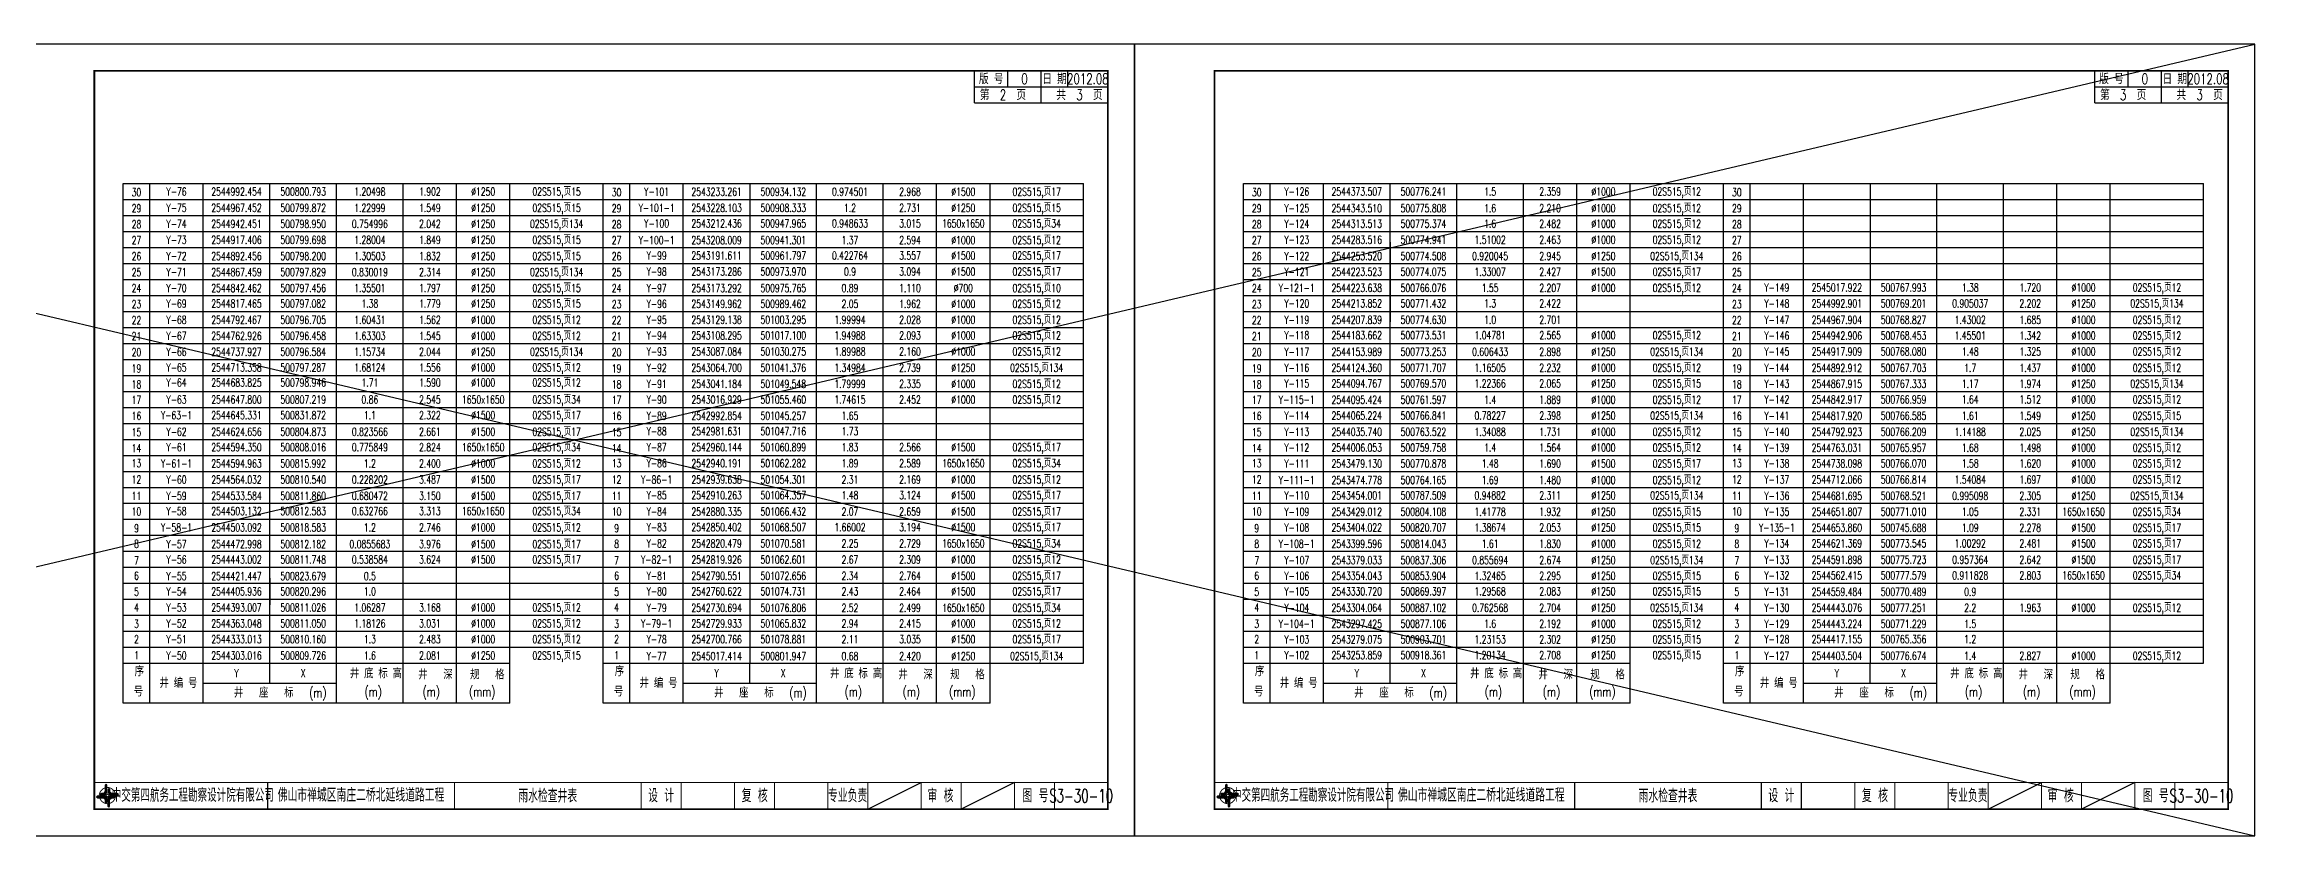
# Model space of a CAD drawing. Header units: inches. Extents: x 9567 to 10834, y -379 to 758.
# Drawn here: x 10005 to 10834, y -379 to -82 of the extents above; entities that cross this region are included whole.
import ezdxf
from ezdxf.enums import TextEntityAlignment as Align

# ---------------------------------------------------------------- set-up
doc = ezdxf.new("R2010")
doc.units = ezdxf.units.IN
doc.header["$LTSCALE"] = 10
doc.header["$MEASUREMENT"] = 0
for name, color, linetype in [('GPSCOMMON', 7, 'Continuous'), ('U-ANNO-TTLB', 7, 'Continuous'), ('图框', 7, 'Continuous'), ('文字表格', 7, 'Continuous'), ('结构', 2, 'Continuous')]:
    doc.layers.add(name, color=color, linetype=linetype)
doc.styles.add('gpshz', font='txt.shx', dxfattribs={"width": 0.7, "bigfont": 'hztxt.shx'})
doc.styles.add('HZ', font='romans.shx', dxfattribs={"width": 0.8, "bigfont": 'hztxt.shx'})
doc.styles.get("Standard").update_dxf_attribs({"font": 'simplex1.shx', "width": 0.7, "bigfont": 'hztxt.shx'})

# ---------------------------------------------------------------- blocks, each defined once
blk = doc.blocks.new('series')
at = {"width": 0.75}
for tag, height, p in [('页码', 4, (-35, -19)), ('图名', 5, (-220, -282)), ('图号', 5, (-20, -282))]:
    blk.add_attdef(tag, text='', height=height, dxfattribs=at).set_placement(p, align=Align.MIDDLE_CENTER)
blk = doc.blocks.new('tb')
at = {"lineweight": -3}
h = blk.add_hatch(color=256, dxfattribs=at)
h.paths.add_polyline_path([(-1.23, -0.13), (-3.78, -0.14), (-4.14, -0.41), (-1.4, -0.44), (-0.56, -1.24), (-0.54, -2.62), (-0.27, -2.2), (-0.26, -1.06)])
h.paths.add_polyline_path([(0.13, -1.08), (0.14, -3.86), (0.41, -4.26), (0.44, -1.24), (1.25, -0.43), (2.66, -0.43), (2.26, -0.16), (1.07, -0.15)])
h.paths.add_polyline_path([(1.08, 0.3), (3.62, 0.3), (4.02, 0.56), (1.25, 0.57), (0.43, 1.39), (0.43, 2.8), (0.16, 2.41), (0.15, 1.24)])
h.paths.add_polyline_path([(-0.28, 1.21), (-0.28, 3.99), (-0.56, 4.39), (-0.57, 1.41), (-1.38, 0.6), (-2.74, 0.56), (-2.33, 0.3), (-1.2, 0.29)])
for p, q in [((-1.38, 0.6), (-2.74, 0.56)), ((-0.57, 1.41), (-1.38, 0.6)), ((-0.56, 4.39), (-0.57, 1.41)), ((0.43, 2.8), (0.43, 1.39)), ((0.43, 1.39), (1.25, 0.57)), ((1.25, 0.57), (4.02, 0.56)), ((-4.14, -0.41), (-1.4, -0.44)), ((-1.4, -0.44), (-0.56, -1.24)), ((-0.56, -1.24), (-0.54, -2.62)), ((0.41, -4.26), (0.44, -1.24)), ((0.44, -1.24), (1.25, -0.43)), ((1.25, -0.43), (2.66, -0.43))]:
    blk.add_line(p, q, dxfattribs=at)
at = {"lineweight": -3, "const_width": 0.35, "flags": 128}
for points in [[(-0.9, 3.02, 0.324167), (-3.16, -0.14)], [(2.88, 0.92, 0.324403), (-0.24, 3.15)], [(0.75, -2.86, 0.325418), (3.02, 0.26)], [(-2.98, -0.76, 0.322976), (0.14, -2.98)]]:
    blk.add_lwpolyline(points, format="xyb", dxfattribs=at)
at = {"lineweight": -3, "flags": 128}
for points in [[(-0.9, 3.99), (-0.9, 1.58), (-1.53, 0.91), (-2.34, 0.91), (-2.74, 0.56), (-2.33, 0.3), (-1.2, 0.29), (-0.28, 1.21), (-0.28, 3.99), (-0.56, 4.39)], [(-0.04, 0.77), (0.68, 0.04), (-0.04, -0.69), (-0.77, 0.05)], [(3.62, 0.92), (1.43, 0.92), (0.77, 1.54), (0.77, 2.38), (0.43, 2.8), (0.16, 2.41), (0.15, 1.24), (1.08, 0.3), (3.62, 0.3), (4.02, 0.56)], [(-3.73, -0.76), (-1.54, -0.76), (-0.89, -1.39), (-0.89, -2.21), (-0.54, -2.62), (-0.27, -2.2), (-0.26, -1.06), (-1.23, -0.13), (-3.78, -0.14), (-4.14, -0.41)], [(0.75, -3.85), (0.75, -1.43), (1.4, -0.78), (2.26, -0.78), (2.66, -0.43), (2.26, -0.16), (1.07, -0.15), (0.13, -1.08), (0.14, -3.86), (0.41, -4.26)]]:
    blk.add_lwpolyline(points, close=True, dxfattribs=at)
blk = doc.blocks.new('hyjbbt')
at = {"color": 7, "linetype": 'Continuous'}
for p, q in [((0, 15), (145, 15)), ((10, 0), (10, 15)), ((30, 0), (30, 15)), ((55, 7.5), (55, 15)), ((80, 0), (80, 15)), ((105, 0), (105, 15)), ((125, 0), (125, 15)), ((30, 7.5), (80, 7.5))]:
    blk.add_line(p, q, dxfattribs=at)
at = {"color": 1, "linetype": 'Continuous'}
for p, q in [((0, 0), (0, 15)), ((145, 0), (145, 15)), ((145, 0), (0, 0))]:
    blk.add_line(p, q, dxfattribs=at)
at = {"style": 'HZ', "width": 0.75}
for s, p in [('序', (4.31, 10.17)), ('井 编 号', (13.62, 5.78)), ('井 底 标 高', (84.99, 9.38)), ('井   深', (110.61, 8.97)), ('规   格', (130.05, 8.97)), ('号', (3.97, 2.58)), ('井   座   标   (m)', (41.52, 2.18)), ('(m)', (90.49, 2.58)), ('(m)', (112.26, 2.58)), ('(mm)', (129.67, 2.58))]:
    blk.add_text(s, height=3.5, dxfattribs=at).set_placement(p)
at = {"layer": 'GPSCOMMON', "style": 'gpshz', "width": 0.7}
for s, p in [('Y', (42.5, 11.25)), ('X', (67.5, 11.25))]:
    blk.add_text(s, height=3, dxfattribs=at).set_placement(p, align=Align.MIDDLE)

msp = doc.modelspace()

# ---------------------------------------------------------------- linework, layer by layer
for p, q in [((9573.97, -81.9), (10833.97, -378.9)), ((9573.97, -378.9), (10833.97, -81.9)), ((10089.78, -314.16), (10089.78, -134.16)), ((10214.78, -140.16), (10394.78, -140.16)), ((10509.78, -314.16), (10509.78, -134.16)), ((10634.78, -140.16), (10814.78, -140.16)), ((10214.78, -146.16), (10394.78, -146.16)), ((10634.78, -146.16), (10814.78, -146.16)), ((10214.78, -152.16), (10394.78, -152.16)), ((10634.78, -152.16), (10814.78, -152.16)), ((10214.78, -158.16), (10394.78, -158.16)), ((10214.78, -164.16), (10394.78, -164.16)), ((10634.78, -158.16), (10814.78, -158.16)), ((10634.78, -164.16), (10814.78, -164.16)), ((10214.78, -170.16), (10394.78, -170.16)), ((10634.78, -170.16), (10814.78, -170.16)), ((10214.78, -176.16), (10394.78, -176.16)), ((10214.78, -182.16), (10394.78, -182.16)), ((10634.78, -176.16), (10814.78, -176.16)), ((10634.78, -182.16), (10814.78, -182.16)), ((10214.78, -188.16), (10394.78, -188.16)), ((10634.78, -188.16), (10814.78, -188.16)), ((10214.78, -194.16), (10394.78, -194.16)), ((10634.78, -194.16), (10814.78, -194.16)), ((10214.78, -200.16), (10394.78, -200.16)), ((10214.78, -206.16), (10394.78, -206.16)), ((10634.78, -200.16), (10814.78, -200.16)), ((10634.78, -206.16), (10814.78, -206.16)), ((10214.78, -212.16), (10394.78, -212.16)), ((10634.78, -212.16), (10814.78, -212.16)), ((10214.78, -218.16), (10394.78, -218.16)), ((10634.78, -218.16), (10814.78, -218.16)), ((10214.78, -224.16), (10394.78, -224.16)), ((10214.78, -230.16), (10394.78, -230.16)), ((10634.78, -224.16), (10814.78, -224.16)), ((10634.78, -230.16), (10814.78, -230.16)), ((10214.78, -236.16), (10394.78, -236.16)), ((10634.78, -236.16), (10814.78, -236.16)), ((10214.78, -242.16), (10394.78, -242.16)), ((10214.78, -248.16), (10394.78, -248.16)), ((10634.78, -242.16), (10814.78, -242.16)), ((10634.78, -248.16), (10814.78, -248.16)), ((10214.78, -254.16), (10394.78, -254.16)), ((10634.78, -254.16), (10814.78, -254.16)), ((10214.78, -260.16), (10394.78, -260.16)), ((10634.78, -260.16), (10814.78, -260.16)), ((10214.78, -266.16), (10394.78, -266.16)), ((10214.78, -272.16), (10394.78, -272.16)), ((10634.78, -266.16), (10814.78, -266.16)), ((10634.78, -272.16), (10814.78, -272.16)), ((10214.78, -278.16), (10394.78, -278.16)), ((10634.78, -278.16), (10814.78, -278.16)), ((10214.78, -284.16), (10394.78, -284.16)), ((10634.78, -284.16), (10814.78, -284.16)), ((10214.78, -290.16), (10394.78, -290.16)), ((10214.78, -296.16), (10394.78, -296.16)), ((10634.78, -290.16), (10814.78, -290.16)), ((10634.78, -296.16), (10814.78, -296.16)), ((10214.78, -302.16), (10394.78, -302.16)), ((10634.78, -302.16), (10814.78, -302.16)), ((10214.78, -308.16), (10394.78, -308.16)), ((10634.78, -308.16), (10814.78, -308.16))]:
    msp.add_line(p, q)
at = {"color": 0}
for p, q in [((10413.97, -81.9), (9993.97, -81.9)), ((10413.97, -81.9), (9993.97, -81.9)), ((10833.97, -81.9), (10413.97, -81.9)), ((10833.97, -81.9), (10413.97, -81.9))]:
    msp.add_line(p, q, dxfattribs=at)
for points in [[(10413.97, -378.9), (10413.97, -81.9), (9993.97, -81.9), (9993.97, -378.9)], [(10833.97, -378.9), (10833.97, -81.9), (10413.97, -81.9), (10413.97, -378.9)]]:
    msp.add_lwpolyline(points, close=True)
at = {"layer": 'GPSCOMMON'}
for p, q in [((10034.78, -140.16), (10214.78, -140.16)), ((10454.78, -140.16), (10634.78, -140.16)), ((10034.78, -146.16), (10214.78, -146.16)), ((10454.78, -146.16), (10634.78, -146.16)), ((10034.78, -152.16), (10214.78, -152.16)), ((10454.78, -152.16), (10634.78, -152.16)), ((10034.78, -158.16), (10214.78, -158.16)), ((10034.78, -164.16), (10214.78, -164.16)), ((10454.78, -158.16), (10634.78, -158.16)), ((10454.78, -164.16), (10634.78, -164.16)), ((10034.78, -170.16), (10214.78, -170.16)), ((10454.78, -170.16), (10634.78, -170.16)), ((10034.78, -176.16), (10214.78, -176.16)), ((10034.78, -182.16), (10214.78, -182.16)), ((10454.78, -176.16), (10634.78, -176.16)), ((10454.78, -182.16), (10634.78, -182.16)), ((10034.78, -188.16), (10214.78, -188.16)), ((10454.78, -188.16), (10634.78, -188.16)), ((10034.78, -194.16), (10214.78, -194.16)), ((10454.78, -194.16), (10634.78, -194.16)), ((10034.78, -200.16), (10214.78, -200.16)), ((10034.78, -206.16), (10214.78, -206.16)), ((10454.78, -200.16), (10634.78, -200.16)), ((10454.78, -206.16), (10634.78, -206.16)), ((10034.78, -212.16), (10214.78, -212.16)), ((10454.78, -212.16), (10634.78, -212.16)), ((10034.78, -218.16), (10214.78, -218.16)), ((10454.78, -218.16), (10634.78, -218.16)), ((10034.78, -224.16), (10214.78, -224.16)), ((10034.78, -230.16), (10214.78, -230.16)), ((10454.78, -224.16), (10634.78, -224.16)), ((10454.78, -230.16), (10634.78, -230.16)), ((10034.78, -236.16), (10214.78, -236.16)), ((10454.78, -236.16), (10634.78, -236.16)), ((10034.78, -242.16), (10214.78, -242.16)), ((10034.78, -248.16), (10214.78, -248.16)), ((10454.78, -242.16), (10634.78, -242.16)), ((10454.78, -248.16), (10634.78, -248.16)), ((10034.78, -254.16), (10214.78, -254.16)), ((10454.78, -254.16), (10634.78, -254.16)), ((10034.78, -260.16), (10214.78, -260.16)), ((10454.78, -260.16), (10634.78, -260.16)), ((10034.78, -266.16), (10214.78, -266.16)), ((10034.78, -272.16), (10214.78, -272.16)), ((10454.78, -266.16), (10634.78, -266.16)), ((10454.78, -272.16), (10634.78, -272.16)), ((10034.78, -278.16), (10214.78, -278.16)), ((10454.78, -278.16), (10634.78, -278.16)), ((10034.78, -284.16), (10214.78, -284.16)), ((10454.78, -284.16), (10634.78, -284.16)), ((10034.78, -290.16), (10214.78, -290.16)), ((10034.78, -296.16), (10214.78, -296.16)), ((10454.78, -290.16), (10634.78, -290.16)), ((10454.78, -296.16), (10634.78, -296.16)), ((10034.78, -302.16), (10214.78, -302.16)), ((10454.78, -302.16), (10634.78, -302.16)), ((10034.78, -308.16), (10214.78, -308.16)), ((10454.78, -308.16), (10634.78, -308.16))]:
    msp.add_line(p, q, dxfattribs=at)
at = {"layer": 'U-ANNO-TTLB'}
for p, q in [((10269.78, -156.17), (10269.78, -166.17)), ((10509.78, -156.12), (10509.78, -166.12)), ((10269.78, -166.17), (10269.78, -176.17)), ((10509.78, -166.12), (10509.78, -176.12)), ((10269.78, -176.17), (10269.78, -186.17)), ((10509.78, -176.12), (10509.78, -186.12)), ((10269.78, -190.26), (10269.78, -200.26)), ((10269.78, -200.26), (10269.78, -210.26)), ((10269.78, -210.26), (10269.78, -220.26)), ((10089.78, -282.22), (10089.78, -292.22))]:
    msp.add_line(p, q, dxfattribs=at)
at = {"layer": '图框'}
for p, q in [((10353.97, -103.9), (10353.97, -91.9)), ((10353.97, -97.9), (10403.97, -97.9)), ((10366.47, -97.9), (10366.47, -91.9)), ((10378.97, -97.9), (10378.97, -91.9)), ((10378.97, -103.9), (10378.97, -97.9)), ((10388.97, -97.9), (10388.97, -91.9)), ((10773.97, -103.9), (10773.97, -91.9)), ((10773.97, -97.9), (10823.97, -97.9)), ((10786.47, -97.9), (10786.47, -91.9)), ((10798.97, -97.9), (10798.97, -91.9)), ((10798.97, -103.9), (10798.97, -97.9)), ((10808.97, -97.9), (10808.97, -91.9)), ((10353.97, -103.9), (10403.97, -103.9)), ((10773.97, -103.9), (10823.97, -103.9)), ((10313.97, -368.9), (10333.97, -358.9)), ((10368.97, -358.9), (10348.97, -368.9)), ((10733.97, -368.9), (10753.97, -358.9)), ((10788.97, -358.9), (10768.97, -368.9))]:
    msp.add_line(p, q, dxfattribs=at)
for points, const_width in [([(10403.97, -91.9), (10023.97, -91.9), (10023.97, -368.9), (10403.97, -368.9), (10403.97, -91.9)], 0.7), ([(10823.97, -91.9), (10443.97, -91.9), (10443.97, -368.9), (10823.97, -368.9), (10823.97, -91.9)], 0.7), ([(10023.97, -358.9), (10403.97, -358.9)], 0.4), ([(10088.97, -358.9), (10088.97, -368.9)], 0.4), ([(10158.97, -368.9), (10158.97, -358.9)], 0.4), ([(10228.97, -368.9), (10228.97, -358.9)], 0.4), ([(10243.97, -368.9), (10243.97, -358.9)], 0.4), ([(10263.97, -368.9), (10263.97, -358.9)], 0.4), ([(10278.97, -368.9), (10278.97, -358.9)], 0.4), ([(10298.97, -368.9), (10298.97, -358.9)], 0.4), ([(10298.97, -368.9), (10298.97, -358.9)], 0.4), ([(10313.97, -368.9), (10313.97, -358.9)], 0.4), ([(10333.97, -368.9), (10333.97, -358.9)], 0.4), ([(10348.97, -368.9), (10348.97, -358.9)], 0.4), ([(10368.97, -368.9), (10368.97, -358.9)], 0.4), ([(10383.97, -368.9), (10383.97, -358.9)], 0.4), ([(10443.97, -358.9), (10823.97, -358.9)], 0.4), ([(10508.97, -358.9), (10508.97, -368.9)], 0.4), ([(10578.97, -368.9), (10578.97, -358.9)], 0.4), ([(10648.97, -368.9), (10648.97, -358.9)], 0.4), ([(10663.97, -368.9), (10663.97, -358.9)], 0.4), ([(10683.97, -368.9), (10683.97, -358.9)], 0.4), ([(10698.97, -368.9), (10698.97, -358.9)], 0.4), ([(10718.97, -368.9), (10718.97, -358.9)], 0.4), ([(10718.97, -368.9), (10718.97, -358.9)], 0.4), ([(10733.97, -368.9), (10733.97, -358.9)], 0.4), ([(10753.97, -368.9), (10753.97, -358.9)], 0.4), ([(10768.97, -368.9), (10768.97, -358.9)], 0.4), ([(10788.97, -368.9), (10788.97, -358.9)], 0.4), ([(10803.97, -368.9), (10803.97, -358.9)], 0.4)]:
    msp.add_lwpolyline(points, dxfattribs=dict(at, const_width=const_width))
at = {"layer": '文字表格', "linetype": 'Continuous'}
for p, q in [((10044.78, -314.16), (10044.78, -134.16)), ((10064.78, -314.16), (10064.78, -134.16)), ((10114.78, -314.16), (10114.78, -134.16)), ((10139.78, -314.16), (10139.78, -134.16)), ((10159.78, -314.16), (10159.78, -134.16)), ((10179.78, -314.16), (10179.78, -134.16)), ((10214.78, -314.16), (10214.78, -134.16)), ((10224.78, -314.16), (10224.78, -134.16)), ((10244.78, -314.16), (10244.78, -134.16)), ((10269.78, -134.16), (10269.78, -314.16)), ((10294.78, -314.16), (10294.78, -134.16)), ((10319.78, -314.16), (10319.78, -134.16)), ((10339.78, -314.16), (10339.78, -134.16)), ((10359.78, -314.16), (10359.78, -134.16)), ((10464.78, -314.16), (10464.78, -134.16)), ((10484.78, -314.16), (10484.78, -134.16)), ((10534.78, -314.16), (10534.78, -134.16)), ((10559.78, -314.16), (10559.78, -134.16)), ((10579.78, -314.16), (10579.78, -134.16)), ((10599.78, -314.16), (10599.78, -134.16)), ((10634.78, -314.16), (10634.78, -134.16)), ((10644.78, -314.16), (10644.78, -134.16)), ((10664.78, -314.16), (10664.78, -134.16)), ((10689.78, -134.16), (10689.78, -314.16)), ((10714.78, -314.16), (10714.78, -134.16)), ((10739.78, -314.16), (10739.78, -134.16)), ((10759.78, -314.16), (10759.78, -134.16)), ((10779.78, -314.16), (10779.78, -134.16)), ((10214.78, -314.16), (10394.78, -314.16)), ((10634.78, -314.16), (10814.78, -314.16))]:
    msp.add_line(p, q, dxfattribs=at)
at = {"layer": '结构', "color": 1}
for p, q in [((10034.78, -314.16), (10034.78, -134.16)), ((10034.78, -134.16), (10214.78, -134.16)), ((10214.78, -314.16), (10214.78, -134.16)), ((10214.78, -134.16), (10394.78, -134.16)), ((10394.78, -314.16), (10394.78, -134.16)), ((10454.78, -314.16), (10454.78, -134.16)), ((10454.78, -134.16), (10634.78, -134.16)), ((10634.78, -314.16), (10634.78, -134.16)), ((10634.78, -134.16), (10814.78, -134.16)), ((10814.78, -314.16), (10814.78, -134.16))]:
    msp.add_line(p, q, dxfattribs=at)

# ---------------------------------------------------------------- block references
at = {"layer": '图框'}
ref = msp.add_blockref('series', (10413.97, -81.9), dxfattribs=at)
ref.add_attrib('页码', '第  2  页     共  3  页', dxfattribs={"layer": '0', "height": 4, "width": 0.7}).set_placement((10378.97, -100.9), align=Align.MIDDLE_CENTER)
ref.add_attrib('图名', '雨水检查井表', dxfattribs={"layer": '0', "height": 5, "width": 0.7}).set_placement((10193.97, -363.9), align=Align.MIDDLE_CENTER)
ref.add_attrib('图号', 'S3-30-10', dxfattribs={"layer": '0', "height": 5, "width": 0.65}).set_placement((10393.97, -363.9), align=Align.MIDDLE_CENTER)
ref = msp.add_blockref('series', (10833.97, -81.9), dxfattribs=at)
ref.add_attrib('页码', '第  3  页     共  3  页', dxfattribs={"layer": '0', "height": 4, "width": 0.7}).set_placement((10798.97, -100.9), align=Align.MIDDLE_CENTER)
ref.add_attrib('图名', '雨水检查井表', dxfattribs={"layer": '0', "height": 5, "width": 0.7}).set_placement((10613.97, -363.9), align=Align.MIDDLE_CENTER)
ref.add_attrib('图号', 'S3-30-10', dxfattribs={"layer": '0', "height": 5, "width": 0.65}).set_placement((10813.97, -363.9), align=Align.MIDDLE_CENTER)
at = {"layer": '图框', "lineweight": -3}
for p in [(10028.96, -363.89), (10448.96, -363.89)]:
    msp.add_blockref('tb', p, dxfattribs=at)
at = {"layer": '文字表格', "linetype": 'Continuous'}
for p in [(10034.78, -329.16), (10214.78, -329.16), (10454.78, -329.16), (10634.78, -329.16)]:
    msp.add_blockref('hyjbbt', p, dxfattribs=at)

# ---------------------------------------------------------------- texts
at = {"layer": 'U-ANNO-TTLB', "width": 0.7}
for s, p in [('Y-76', (10054.78, -137.22)), ('2544992.454', (10077.28, -137.22)), ('500800.793', (10102.28, -137.22)), ('1.20498', (10127.28, -137.22)), ('1.902', (10149.78, -137.22)), ('%%c1250', (10169.78, -137.22)), ('02S515,页15', (10197.28, -137.22)), ('Y-101', (10234.78, -137.26)), ('2543233.261', (10257.28, -137.26)), ('500934.132', (10282.28, -137.26)), ('0.974501', (10307.28, -137.26)), ('2.968', (10329.78, -137.26)), ('%%c1500', (10349.78, -137.26)), ('02S515,页17', (10377.28, -137.26)), ('Y-126', (10474.78, -137.21)), ('2544373.507', (10497.28, -137.21)), ('500776.241', (10522.28, -137.21)), ('1.5', (10547.28, -137.21)), ('2.359', (10569.78, -137.21)), ('%%c1000', (10589.78, -137.21)), ('02S515,页12', (10617.28, -137.21)), ('Y-75', (10054.78, -143.32)), ('Y-74', (10054.78, -149.31)), ('2544967.452', (10077.28, -143.32)), ('2544942.451', (10077.28, -149.31)), ('500799.872', (10102.28, -143.32)), ('500798.950', (10102.28, -149.31)), ('0.754996', (10127.28, -149.31)), ('1.22999', (10127.28, -143.32)), ('2.042', (10149.78, -149.31)), ('1.549', (10149.78, -143.32)), ('%%c1250', (10169.78, -143.32)), ('%%c1250', (10169.78, -149.31)), ('02S515,页134', (10197.28, -149.31)), ('02S515,页15', (10197.28, -143.32)), ('Y-101-1', (10234.78, -143.33)), ('Y-100', (10234.78, -149.15)), ('2543228.103', (10257.28, -143.33)), ('2543212.436', (10257.28, -149.15)), ('500908.333', (10282.28, -143.33)), ('500947.965', (10282.28, -149.15)), ('0.948633', (10307.28, -149.15)), ('1.2', (10307.28, -143.33)), ('2.731', (10329.78, -143.33)), ('3.015', (10329.78, -149.15)), ('1650x1650', (10349.78, -149.15)), ('%%c1250', (10349.78, -143.33)), ('02S515,页15', (10377.28, -143.33)), ('02S515,页34', (10377.28, -149.15)), ('Y-125', (10474.78, -143.45)), ('Y-124', (10474.78, -149.24)), ('2544343.510', (10497.28, -143.45)), ('2544313.513', (10497.28, -149.24)), ('500775.808', (10522.28, -143.45)), ('500775.374', (10522.28, -149.24)), ('1.6', (10547.28, -143.45)), ('1.6', (10547.28, -149.24)), ('2.210', (10569.78, -143.45)), ('2.482', (10569.78, -149.24)), ('%%c1000', (10589.78, -143.45)), ('%%c1000', (10589.78, -149.24)), ('02S515,页12', (10617.28, -143.45)), ('02S515,页12', (10617.28, -149.24)), ('Y-73', (10054.78, -155.32)), ('2544917.406', (10077.28, -155.32)), ('500799.698', (10102.28, -155.32)), ('1.28004', (10127.28, -155.32)), ('1.849', (10149.78, -155.32)), ('%%c1250', (10169.78, -155.32)), ('02S515,页15', (10197.28, -155.32)), ('Y-100-1', (10234.78, -155.42)), ('2543208.009', (10257.28, -155.42)), ('500941.301', (10282.28, -155.42)), ('1.37', (10307.28, -155.42)), ('2.594', (10329.78, -155.42)), ('%%c1000', (10349.78, -155.42)), ('02S515,页12', (10377.28, -155.42)), ('Y-123', (10474.78, -155.26)), ('2544283.516', (10497.28, -155.26)), ('500774.941', (10522.28, -155.26)), ('1.51002', (10547.28, -155.26)), ('2.463', (10569.78, -155.26)), ('%%c1000', (10589.78, -155.26)), ('02S515,页12', (10617.28, -155.26)), ('Y-72', (10054.78, -161.37)), ('2544892.456', (10077.28, -161.37)), ('500798.200', (10102.28, -161.37)), ('1.30503', (10127.28, -161.37)), ('1.832', (10149.78, -161.37)), ('%%c1250', (10169.78, -161.37)), ('02S515,页15', (10197.28, -161.37)), ('Y-99', (10234.78, -161.22)), ('Y-98', (10234.78, -167.24)), ('2543191.611', (10257.28, -161.22)), ('2543173.286', (10257.28, -167.24)), ('500961.797', (10282.28, -161.22)), ('500973.970', (10282.28, -167.24)), ('0.422764', (10307.28, -161.22)), ('0.9', (10307.28, -167.24)), ('3.557', (10329.78, -161.22)), ('3.094', (10329.78, -167.24)), ('%%c1500', (10349.78, -161.22)), ('%%c1500', (10349.78, -167.24)), ('02S515,页17', (10377.28, -161.22)), ('02S515,页17', (10377.28, -167.24)), ('Y-122', (10474.78, -161.38)), ('2544253.520', (10497.28, -161.38)), ('500774.508', (10522.28, -161.38)), ('0.920045', (10547.28, -161.38)), ('2.945', (10569.78, -161.38)), ('%%c1250', (10589.78, -161.38)), ('02S515,页134', (10617.28, -161.38)), ('02S515,页17', (10617.28, -167.3)), ('Y-71', (10054.78, -167.39)), ('Y-70', (10054.78, -173.38)), ('2544867.459', (10077.28, -167.39)), ('2544842.462', (10077.28, -173.38)), ('500797.829', (10102.28, -167.39)), ('500797.456', (10102.28, -173.38)), ('0.830019', (10127.28, -167.39)), ('1.35501', (10127.28, -173.38)), ('2.314', (10149.78, -167.39)), ('1.797', (10149.78, -173.38)), ('%%c1250', (10169.78, -167.39)), ('%%c1250', (10169.78, -173.38)), ('02S515,页134', (10197.28, -167.39)), ('02S515,页15', (10197.28, -173.38)), ('Y-97', (10234.78, -173.4)), ('2543173.292', (10257.28, -173.4)), ('500975.765', (10282.28, -173.4)), ('0.89', (10307.28, -173.4)), ('1.110', (10329.78, -173.4)), ('%%c700', (10349.78, -173.4)), ('02S515,页10', (10377.28, -173.4)), ('Y-121-1', (10474.78, -173.37)), ('Y-121', (10474.78, -167.3)), ('2544223.523', (10497.28, -167.3)), ('2544223.638', (10497.28, -173.37)), ('500774.075', (10522.28, -167.3)), ('500766.076', (10522.28, -173.37)), ('1.33007', (10547.28, -167.3)), ('1.55', (10547.28, -173.37)), ('2.427', (10569.78, -167.3)), ('2.207', (10569.78, -173.37)), ('%%c1500', (10589.78, -167.3)), ('%%c1000', (10589.78, -173.37)), ('02S515,页12', (10617.28, -173.37)), ('Y-149', (10654.78, -173.22)), ('2545017.922', (10677.28, -173.22)), ('500767.993', (10702.28, -173.22)), ('1.38', (10727.28, -173.22)), ('1.720', (10749.78, -173.22)), ('%%c1000', (10769.78, -173.22)), ('02S515,页12', (10797.28, -173.22)), ('Y-69', (10054.78, -179.22)), ('2544817.465', (10077.28, -179.22)), ('500797.082', (10102.28, -179.22)), ('1.38', (10127.28, -179.22)), ('1.779', (10149.78, -179.22)), ('%%c1250', (10169.78, -179.22)), ('02S515,页15', (10197.28, -179.22)), ('Y-96', (10234.78, -179.33)), ('2543149.962', (10257.28, -179.33)), ('500989.462', (10282.28, -179.33)), ('2.05', (10307.28, -179.33)), ('1.962', (10329.78, -179.33)), ('%%c1000', (10349.78, -179.33)), ('02S515,页12', (10377.28, -179.33)), ('Y-120', (10474.78, -179.14)), ('2544213.852', (10497.28, -179.14)), ('500771.432', (10522.28, -179.14)), ('1.3', (10547.28, -179.14)), ('2.422', (10569.78, -179.14)), ('Y-148', (10654.78, -179.17)), ('2544992.901', (10677.28, -179.17)), ('500769.201', (10702.28, -179.17)), ('0.905037', (10727.28, -179.17)), ('2.202', (10749.78, -179.17)), ('%%c1250', (10769.78, -179.17)), ('02S515,页134', (10797.28, -179.17)), ('Y-68', (10054.78, -185.33)), ('Y-67', (10054.78, -191.36)), ('2544792.467', (10077.28, -185.33)), ('2544762.926', (10077.28, -191.36)), ('500796.705', (10102.28, -185.33)), ('500796.458', (10102.28, -191.36)), ('1.60431', (10127.28, -185.33)), ('1.63303', (10127.28, -191.36)), ('1.562', (10149.78, -185.33)), ('1.545', (10149.78, -191.36)), ('%%c1000', (10169.78, -185.33)), ('%%c1000', (10169.78, -191.36)), ('02S515,页12', (10197.28, -185.33)), ('02S515,页12', (10197.28, -191.36)), ('Y-95', (10234.78, -185.29)), ('Y-94', (10234.78, -191.17)), ('2543129.138', (10257.28, -185.29)), ('2543108.295', (10257.28, -191.17)), ('501003.295', (10282.28, -185.29)), ('501017.100', (10282.28, -191.17)), ('1.99994', (10307.28, -185.29)), ('1.94988', (10307.28, -191.17)), ('2.028', (10329.78, -185.29)), ('2.093', (10329.78, -191.17)), ('%%c1000', (10349.78, -185.29)), ('%%c1000', (10349.78, -191.17)), ('02S515,页12', (10377.28, -185.29)), ('02S515,页12', (10377.28, -191.17)), ('Y-119', (10474.78, -185.3)), ('Y-118', (10474.78, -191.12)), ('2544207.839', (10497.28, -185.3)), ('2544183.662', (10497.28, -191.12)), ('500774.630', (10522.28, -185.3)), ('500773.531', (10522.28, -191.12)), ('1.04781', (10547.28, -191.12)), ('1.0', (10547.28, -185.3)), ('2.701', (10569.78, -185.3)), ('2.565', (10569.78, -191.12)), ('%%c1000', (10589.78, -191.12)), ('02S515,页12', (10617.28, -191.12)), ('Y-147', (10654.78, -185.35)), ('Y-146', (10654.78, -191.24)), ('2544967.904', (10677.28, -185.35)), ('2544942.906', (10677.28, -191.24)), ('500768.827', (10702.28, -185.35)), ('500768.453', (10702.28, -191.24)), ('1.43002', (10727.28, -185.35)), ('1.45501', (10727.28, -191.24)), ('1.685', (10749.78, -185.35)), ('1.342', (10749.78, -191.24)), ('%%c1000', (10769.78, -185.35)), ('%%c1000', (10769.78, -191.24)), ('02S515,页12', (10797.28, -185.35)), ('02S515,页12', (10797.28, -191.24)), ('Y-66', (10054.78, -197.32)), ('2544737.927', (10077.28, -197.32)), ('500796.584', (10102.28, -197.32)), ('1.15734', (10127.28, -197.32)), ('2.044', (10149.78, -197.32)), ('%%c1250', (10169.78, -197.32)), ('02S515,页134', (10197.28, -197.32)), ('Y-93', (10234.78, -197.21)), ('2543087.084', (10257.28, -197.21)), ('501030.275', (10282.28, -197.21)), ('1.89988', (10307.28, -197.21)), ('2.160', (10329.78, -197.21)), ('%%c1000', (10349.78, -197.21)), ('02S515,页12', (10377.28, -197.21)), ('Y-117', (10474.78, -197.31)), ('2544153.989', (10497.28, -197.31)), ('500773.253', (10522.28, -197.31)), ('0.606433', (10547.28, -197.31)), ('2.898', (10569.78, -197.31)), ('%%c1250', (10589.78, -197.31)), ('02S515,页134', (10617.28, -197.31)), ('Y-145', (10654.78, -197.23)), ('2544917.909', (10677.28, -197.23)), ('500768.080', (10702.28, -197.23)), ('1.48', (10727.28, -197.23)), ('1.325', (10749.78, -197.23)), ('%%c1000', (10769.78, -197.23)), ('02S515,页12', (10797.28, -197.23)), ('Y-65', (10054.78, -203.21)), ('2544713.358', (10077.28, -203.21)), ('500797.287', (10102.28, -203.21)), ('1.68124', (10127.28, -203.21)), ('1.556', (10149.78, -203.21)), ('%%c1000', (10169.78, -203.21)), ('02S515,页12', (10197.28, -203.21)), ('Y-92', (10234.78, -203.31)), ('2543064.700', (10257.28, -203.31)), ('501041.376', (10282.28, -203.31)), ('1.34984', (10307.28, -203.31)), ('2.739', (10329.78, -203.31)), ('%%c1250', (10349.78, -203.31)), ('02S515,页134', (10377.28, -203.31)), ('Y-116', (10474.78, -203.3)), ('2544124.360', (10497.28, -203.3)), ('500771.707', (10522.28, -203.3)), ('1.16505', (10547.28, -203.3)), ('2.232', (10569.78, -203.3)), ('%%c1000', (10589.78, -203.3)), ('02S515,页12', (10617.28, -203.3)), ('Y-144', (10654.78, -203.38)), ('2544892.912', (10677.28, -203.38)), ('500767.703', (10702.28, -203.38)), ('1.7', (10727.28, -203.38)), ('1.437', (10749.78, -203.38)), ('%%c1000', (10769.78, -203.38)), ('02S515,页12', (10797.28, -203.38)), ('Y-64', (10054.78, -208.86)), ('Y-63', (10054.78, -215.24)), ('2544683.825', (10077.28, -208.86)), ('2544647.800', (10077.28, -215.24)), ('500798.946', (10102.28, -208.86)), ('500807.219', (10102.28, -215.24)), ('0.86', (10127.28, -215.24)), ('1.71', (10127.28, -208.86)), ('2.545', (10149.78, -215.24)), ('1.590', (10149.78, -208.86)), ('1650x1650', (10169.78, -215.24)), ('%%c1000', (10169.78, -208.86)), ('02S515,页12', (10197.28, -208.86)), ('02S515,页34', (10197.28, -215.24)), ('Y-91', (10234.78, -209.37)), ('Y-90', (10234.78, -215.26)), ('2543041.184', (10257.28, -209.37)), ('2543016.929', (10257.28, -215.26)), ('501049.548', (10282.28, -209.37)), ('501055.460', (10282.28, -215.26)), ('1.79999', (10307.28, -209.37)), ('1.74615', (10307.28, -215.26)), ('2.335', (10329.78, -209.37)), ('2.452', (10329.78, -215.26)), ('%%c1000', (10349.78, -209.37)), ('%%c1000', (10349.78, -215.26)), ('02S515,页12', (10377.28, -209.37)), ('02S515,页12', (10377.28, -215.26)), ('Y-115-1', (10474.78, -215.27)), ('Y-115', (10474.78, -209.19)), ('2544094.767', (10497.28, -209.19)), ('2544095.424', (10497.28, -215.27)), ('500769.570', (10522.28, -209.19)), ('500761.597', (10522.28, -215.27)), ('1.22366', (10547.28, -209.19)), ('1.4', (10547.28, -215.27)), ('2.065', (10569.78, -209.19)), ('1.889', (10569.78, -215.27)), ('%%c1250', (10589.78, -209.19)), ('%%c1000', (10589.78, -215.27)), ('02S515,页15', (10617.28, -209.19)), ('02S515,页12', (10617.28, -215.27)), ('Y-143', (10654.78, -209.31)), ('Y-142', (10654.78, -215.19)), ('2544867.915', (10677.28, -209.31)), ('2544842.917', (10677.28, -215.19)), ('500767.333', (10702.28, -209.31)), ('500766.959', (10702.28, -215.19)), ('1.17', (10727.28, -209.31)), ('1.64', (10727.28, -215.19)), ('1.974', (10749.78, -209.31)), ('1.512', (10749.78, -215.19)), ('%%c1250', (10769.78, -209.31)), ('%%c1000', (10769.78, -215.19)), ('02S515,页134', (10797.28, -209.31)), ('02S515,页12', (10797.28, -215.19)), ('Y-63-1', (10054.78, -221.12)), ('2544645.331', (10077.28, -221.12)), ('500831.872', (10102.28, -221.12)), ('1.1', (10127.28, -221.12)), ('2.322', (10149.78, -221.12)), ('%%c1500', (10169.78, -221.12)), ('02S515,页17', (10197.28, -221.12)), ('Y-89', (10234.78, -221.3)), ('2542992.854', (10257.28, -221.3)), ('501045.257', (10282.28, -221.3)), ('1.65', (10307.28, -221.3)), ('Y-114', (10474.78, -221.27)), ('2544065.224', (10497.28, -221.27)), ('500766.841', (10522.28, -221.27)), ('0.78227', (10547.28, -221.27)), ('2.398', (10569.78, -221.27)), ('%%c1250', (10589.78, -221.27)), ('02S515,页134', (10617.28, -221.27)), ('Y-141', (10654.78, -221.32)), ('2544817.920', (10677.28, -221.32)), ('500766.585', (10702.28, -221.32)), ('1.61', (10727.28, -221.32)), ('1.549', (10749.78, -221.32)), ('%%c1250', (10769.78, -221.32)), ('02S515,页15', (10797.28, -221.32)), ('Y-62', (10054.78, -227.31)), ('Y-61', (10054.78, -233.12)), ('2544624.656', (10077.28, -227.31)), ('2544594.350', (10077.28, -233.12)), ('500804.873', (10102.28, -227.31)), ('500808.016', (10102.28, -233.12)), ('0.823566', (10127.28, -227.31)), ('0.775849', (10127.28, -233.12)), ('2.661', (10149.78, -227.31)), ('2.824', (10149.78, -233.12)), ('1650x1650', (10169.78, -233.12)), ('%%c1500', (10169.78, -227.31)), ('02S515,页17', (10197.28, -227.31)), ('02S515,页34', (10197.28, -233.12)), ('Y-88', (10234.78, -227.13)), ('Y-87', (10234.78, -233.12)), ('2542981.631', (10257.28, -227.13)), ('2542960.144', (10257.28, -233.12)), ('501047.716', (10282.28, -227.13)), ('501060.899', (10282.28, -233.12)), ('1.73', (10307.28, -227.13)), ('1.83', (10307.28, -233.12)), ('2.566', (10329.78, -233.12)), ('%%c1500', (10349.78, -233.12)), ('02S515,页17', (10377.28, -233.12)), ('Y-113', (10474.78, -227.38)), ('Y-112', (10474.78, -233.27)), ('2544035.740', (10497.28, -227.38)), ('2544006.053', (10497.28, -233.27)), ('500763.522', (10522.28, -227.38)), ('500759.758', (10522.28, -233.27)), ('1.34088', (10547.28, -227.38)), ('1.4', (10547.28, -233.27)), ('1.731', (10569.78, -227.38)), ('1.564', (10569.78, -233.27)), ('%%c1000', (10589.78, -227.38)), ('%%c1000', (10589.78, -233.27)), ('02S515,页12', (10617.28, -227.38)), ('02S515,页12', (10617.28, -233.27)), ('Y-140', (10654.78, -227.36)), ('Y-139', (10654.78, -233.31)), ('2544792.923', (10677.28, -227.36)), ('2544763.031', (10677.28, -233.31)), ('500766.209', (10702.28, -227.36)), ('500765.957', (10702.28, -233.31)), ('1.14188', (10727.28, -227.36)), ('1.68', (10727.28, -233.31)), ('2.025', (10749.78, -227.36)), ('1.498', (10749.78, -233.31)), ('%%c1250', (10769.78, -227.36)), ('%%c1000', (10769.78, -233.31)), ('02S515,页134', (10797.28, -227.36)), ('02S515,页12', (10797.28, -233.31)), ('Y-61-1', (10054.78, -239.22)), ('2544594.963', (10077.28, -239.22)), ('500815.992', (10102.28, -239.22)), ('1.2', (10127.28, -239.22)), ('2.400', (10149.78, -239.22)), ('%%c1000', (10169.78, -239.22)), ('02S515,页12', (10197.28, -239.22)), ('Y-86', (10234.78, -239.15)), ('2542940.191', (10257.28, -239.15)), ('501062.282', (10282.28, -239.15)), ('1.89', (10307.28, -239.15)), ('2.589', (10329.78, -239.15)), ('1650x1650', (10349.78, -239.15)), ('02S515,页34', (10377.28, -239.15)), ('Y-111', (10474.78, -239.25)), ('2543479.130', (10497.28, -239.25)), ('500770.878', (10522.28, -239.25)), ('1.48', (10547.28, -239.25)), ('1.690', (10569.78, -239.25)), ('%%c1500', (10589.78, -239.25)), ('02S515,页17', (10617.28, -239.25)), ('Y-138', (10654.78, -239.18)), ('2544738.098', (10677.28, -239.18)), ('500766.070', (10702.28, -239.18)), ('1.58', (10727.28, -239.18)), ('1.620', (10749.78, -239.18)), ('%%c1000', (10769.78, -239.18)), ('02S515,页12', (10797.28, -239.18)), ('Y-60', (10054.78, -245.28)), ('2544564.032', (10077.28, -245.28)), ('500810.540', (10102.28, -245.28)), ('0.228202', (10127.28, -245.28)), ('3.487', (10149.78, -245.28)), ('%%c1500', (10169.78, -245.28)), ('02S515,页17', (10197.28, -245.28)), ('Y-86-1', (10234.78, -245.28)), ('2542939.638', (10257.28, -245.28)), ('501054.301', (10282.28, -245.28)), ('2.31', (10307.28, -245.28)), ('2.169', (10329.78, -245.28)), ('%%c1000', (10349.78, -245.28)), ('02S515,页12', (10377.28, -245.28)), ('Y-111-1', (10474.78, -245.41)), ('2543474.778', (10497.28, -245.41)), ('500764.165', (10522.28, -245.41)), ('1.69', (10547.28, -245.41)), ('1.480', (10569.78, -245.41)), ('%%c1000', (10589.78, -245.41)), ('02S515,页12', (10617.28, -245.41)), ('Y-137', (10654.78, -245.24)), ('2544712.066', (10677.28, -245.24)), ('500766.814', (10702.28, -245.24)), ('1.54084', (10727.28, -245.24)), ('1.697', (10749.78, -245.24)), ('%%c1000', (10769.78, -245.24)), ('02S515,页12', (10797.28, -245.24)), ('Y-59', (10054.78, -251.38)), ('Y-58', (10054.78, -257.09)), ('2544533.584', (10077.28, -251.38)), ('2544503.132', (10077.28, -257.09)), ('500811.860', (10102.28, -251.38)), ('500812.583', (10102.28, -257.09)), ('0.680472', (10127.28, -251.38)), ('0.632766', (10127.28, -257.09)), ('3.150', (10149.78, -251.38)), ('3.313', (10149.78, -257.09)), ('1650x1650', (10169.78, -257.09)), ('%%c1500', (10169.78, -251.38)), ('02S515,页17', (10197.28, -251.38)), ('02S515,页34', (10197.28, -257.09)), ('Y-85', (10234.78, -251.12)), ('Y-84', (10234.78, -257.27)), ('2542910.263', (10257.28, -251.12)), ('2542880.335', (10257.28, -257.27)), ('501064.357', (10282.28, -251.12)), ('501066.432', (10282.28, -257.27)), ('2.07', (10307.28, -257.27)), ('1.48', (10307.28, -251.12)), ('3.124', (10329.78, -251.12)), ('2.659', (10329.78, -257.27)), ('%%c1500', (10349.78, -251.12)), ('%%c1500', (10349.78, -257.27)), ('02S515,页17', (10377.28, -251.12)), ('02S515,页17', (10377.28, -257.27)), ('Y-110', (10474.78, -251.18)), ('Y-109', (10474.78, -257.33)), ('2543454.001', (10497.28, -251.18)), ('2543429.012', (10497.28, -257.33)), ('500787.509', (10522.28, -251.18)), ('500804.108', (10522.28, -257.33)), ('0.94882', (10547.28, -251.18)), ('1.41778', (10547.28, -257.33)), ('2.311', (10569.78, -251.18)), ('1.932', (10569.78, -257.33)), ('%%c1250', (10589.78, -251.18)), ('%%c1250', (10589.78, -257.33)), ('02S515,页134', (10617.28, -251.18)), ('02S515,页15', (10617.28, -257.33)), ('Y-136', (10654.78, -251.37)), ('Y-135', (10654.78, -257.3)), ('2544681.695', (10677.28, -251.37)), ('2544651.807', (10677.28, -257.3)), ('500768.521', (10702.28, -251.37)), ('500771.010', (10702.28, -257.3)), ('0.995098', (10727.28, -251.37)), ('1.05', (10727.28, -257.3)), ('2.305', (10749.78, -251.37)), ('2.331', (10749.78, -257.3)), ('1650x1650', (10769.78, -257.3)), ('%%c1250', (10769.78, -251.37)), ('02S515,页134', (10797.28, -251.37)), ('02S515,页34', (10797.28, -257.3)), ('Y-58-1', (10054.78, -263.22)), ('2544503.092', (10077.28, -263.22)), ('500818.583', (10102.28, -263.22)), ('1.2', (10127.28, -263.22)), ('2.746', (10149.78, -263.22)), ('%%c1000', (10169.78, -263.22)), ('02S515,页12', (10197.28, -263.22)), ('Y-83', (10234.78, -263.14)), ('2542850.402', (10257.28, -263.14)), ('501068.507', (10282.28, -263.14)), ('1.66002', (10307.28, -263.14)), ('3.194', (10329.78, -263.14)), ('%%c1500', (10349.78, -263.14)), ('02S515,页17', (10377.28, -263.14)), ('Y-108', (10474.78, -263.25)), ('2543404.022', (10497.28, -263.25)), ('500820.707', (10522.28, -263.25)), ('1.38674', (10547.28, -263.25)), ('2.053', (10569.78, -263.25)), ('%%c1250', (10589.78, -263.25)), ('02S515,页15', (10617.28, -263.25)), ('Y-135-1', (10654.78, -263.31)), ('2544653.860', (10677.28, -263.31)), ('500745.688', (10702.28, -263.31)), ('1.09', (10727.28, -263.31)), ('2.278', (10749.78, -263.31)), ('%%c1500', (10769.78, -263.31)), ('02S515,页17', (10797.28, -263.31)), ('Y-57', (10054.78, -269.48)), ('2544472.998', (10077.28, -269.48)), ('500812.182', (10102.28, -269.48)), ('0.0855683', (10127.28, -269.48)), ('3.976', (10149.78, -269.48)), ('%%c1500', (10169.78, -269.48)), ('02S515,页17', (10197.28, -269.48)), ('Y-82', (10234.78, -269.22)), ('2542820.479', (10257.28, -269.22)), ('501070.581', (10282.28, -269.22)), ('2.25', (10307.28, -269.22)), ('2.729', (10329.78, -269.22)), ('1650x1650', (10349.78, -269.22)), ('02S515,页34', (10377.28, -269.22)), ('Y-108-1', (10474.78, -269.34)), ('2543399.596', (10497.28, -269.34)), ('500814.043', (10522.28, -269.34)), ('1.61', (10547.28, -269.34)), ('1.830', (10569.78, -269.34)), ('%%c1000', (10589.78, -269.34)), ('02S515,页12', (10617.28, -269.34)), ('Y-134', (10654.78, -269.17)), ('2544621.369', (10677.28, -269.17)), ('500773.545', (10702.28, -269.17)), ('1.00292', (10727.28, -269.17)), ('2.481', (10749.78, -269.17)), ('%%c1500', (10769.78, -269.17)), ('02S515,页17', (10797.28, -269.17)), ('Y-56', (10054.78, -275.25)), ('Y-55', (10054.78, -281.46)), ('2544443.002', (10077.28, -275.25)), ('2544421.447', (10077.28, -281.46)), ('500811.748', (10102.28, -275.25)), ('500823.679', (10102.28, -281.46)), ('0.538584', (10127.28, -275.25)), ('0.5', (10127.28, -281.46)), ('3.624', (10149.78, -275.25)), ('%%c1500', (10169.78, -275.25)), ('02S515,页17', (10197.28, -275.25)), ('Y-82-1', (10234.78, -275.29)), ('Y-81', (10234.78, -281.39)), ('2542819.926', (10257.28, -275.29)), ('2542790.551', (10257.28, -281.39)), ('501062.601', (10282.28, -275.29)), ('501072.656', (10282.28, -281.39)), ('2.67', (10307.28, -275.29)), ('2.34', (10307.28, -281.39)), ('2.309', (10329.78, -275.29)), ('2.764', (10329.78, -281.39)), ('%%c1000', (10349.78, -275.29)), ('%%c1500', (10349.78, -281.39)), ('02S515,页12', (10377.28, -275.29)), ('02S515,页17', (10377.28, -281.39)), ('Y-107', (10474.78, -275.49)), ('Y-106', (10474.78, -281.39)), ('2543379.033', (10497.28, -275.49)), ('2543354.043', (10497.28, -281.39)), ('500837.306', (10522.28, -275.49)), ('500853.904', (10522.28, -281.39)), ('0.855694', (10547.28, -275.49)), ('1.32465', (10547.28, -281.39)), ('2.674', (10569.78, -275.49)), ('2.295', (10569.78, -281.39)), ('%%c1250', (10589.78, -275.49)), ('%%c1250', (10589.78, -281.39)), ('02S515,页134', (10617.28, -275.49)), ('02S515,页15', (10617.28, -281.39)), ('Y-133', (10654.78, -275.3)), ('Y-132', (10654.78, -281.22)), ('2544591.898', (10677.28, -275.3)), ('2544562.415', (10677.28, -281.22)), ('500775.723', (10702.28, -275.3)), ('500777.579', (10702.28, -281.22)), ('0.957364', (10727.28, -275.3)), ('0.911828', (10727.28, -281.22)), ('2.642', (10749.78, -275.3)), ('2.803', (10749.78, -281.22)), ('1650x1650', (10769.78, -281.22)), ('%%c1500', (10769.78, -275.3)), ('02S515,页17', (10797.28, -275.3)), ('02S515,页34', (10797.28, -281.22)), ('Y-54', (10054.78, -287.22)), ('2544405.936', (10077.28, -287.22)), ('500820.296', (10102.28, -287.22)), ('1.0', (10127.28, -287.22)), ('Y-80', (10234.78, -287.19)), ('2542760.622', (10257.28, -287.19)), ('501074.731', (10282.28, -287.19)), ('2.43', (10307.28, -287.19)), ('2.464', (10329.78, -287.19)), ('%%c1500', (10349.78, -287.19)), ('02S515,页17', (10377.28, -287.19)), ('Y-105', (10474.78, -287.19)), ('2543330.720', (10497.28, -287.19)), ('500869.397', (10522.28, -287.19)), ('1.29568', (10547.28, -287.19)), ('2.083', (10569.78, -287.19)), ('%%c1250', (10589.78, -287.19)), ('02S515,页15', (10617.28, -287.19)), ('Y-131', (10654.78, -287.37)), ('2544559.484', (10677.28, -287.37)), ('500770.489', (10702.28, -287.37)), ('0.9', (10727.28, -287.37)), ('Y-53', (10054.78, -293.28)), ('Y-52', (10054.78, -299.22)), ('2544393.007', (10077.28, -293.28)), ('2544363.048', (10077.28, -299.22)), ('500811.026', (10102.28, -293.28)), ('500811.050', (10102.28, -299.22)), ('1.06287', (10127.28, -293.28)), ('1.18126', (10127.28, -299.22)), ('3.168', (10149.78, -293.28)), ('3.031', (10149.78, -299.22)), ('%%c1000', (10169.78, -293.28)), ('%%c1000', (10169.78, -299.22)), ('02S515,页12', (10197.28, -293.28)), ('02S515,页12', (10197.28, -299.22)), ('Y-79-1', (10234.78, -299.24)), ('Y-79', (10234.78, -293.41)), ('2542730.694', (10257.28, -293.41)), ('2542729.933', (10257.28, -299.24)), ('501076.806', (10282.28, -293.41)), ('501065.832', (10282.28, -299.24)), ('2.52', (10307.28, -293.41)), ('2.94', (10307.28, -299.24)), ('2.499', (10329.78, -293.41)), ('2.415', (10329.78, -299.24)), ('1650x1650', (10349.78, -293.41)), ('%%c1000', (10349.78, -299.24)), ('02S515,页34', (10377.28, -293.41)), ('02S515,页12', (10377.28, -299.24)), ('Y-104-1', (10474.78, -299.32)), ('Y-104', (10474.78, -293.35)), ('2543304.064', (10497.28, -293.35)), ('2543297.425', (10497.28, -299.32)), ('500887.102', (10522.28, -293.35)), ('500877.106', (10522.28, -299.32)), ('0.762568', (10547.28, -293.35)), ('1.6', (10547.28, -299.32)), ('2.704', (10569.78, -293.35)), ('2.192', (10569.78, -299.32)), ('%%c1250', (10589.78, -293.35)), ('%%c1000', (10589.78, -299.32)), ('02S515,页134', (10617.28, -293.35)), ('02S515,页12', (10617.28, -299.32)), ('Y-130', (10654.78, -293.32)), ('Y-129', (10654.78, -299.41)), ('2544443.076', (10677.28, -293.32)), ('2544443.224', (10677.28, -299.41)), ('500777.251', (10702.28, -293.32)), ('500771.229', (10702.28, -299.41)), ('2.2', (10727.28, -293.32)), ('1.5', (10727.28, -299.41)), ('1.963', (10749.78, -293.32)), ('%%c1000', (10769.78, -293.32)), ('02S515,页12', (10797.28, -293.32)), ('Y-51', (10054.78, -305.15)), ('2544333.013', (10077.28, -305.15)), ('500810.160', (10102.28, -305.15)), ('1.3', (10127.28, -305.15)), ('2.483', (10149.78, -305.15)), ('%%c1000', (10169.78, -305.15)), ('02S515,页12', (10197.28, -305.15)), ('Y-78', (10234.78, -305.18)), ('2542700.766', (10257.28, -305.18)), ('501078.881', (10282.28, -305.18)), ('2.11', (10307.28, -305.18)), ('3.035', (10329.78, -305.18)), ('%%c1500', (10349.78, -305.18)), ('02S515,页17', (10377.28, -305.18)), ('Y-103', (10474.78, -305.22)), ('2543279.075', (10497.28, -305.22)), ('500903.701', (10522.28, -305.22)), ('1.23153', (10547.28, -305.22)), ('2.302', (10569.78, -305.22)), ('%%c1250', (10589.78, -305.22)), ('02S515,页15', (10617.28, -305.22)), ('Y-128', (10654.78, -305.13)), ('2544417.155', (10677.28, -305.13)), ('500765.356', (10702.28, -305.13)), ('1.2', (10727.28, -305.13)), ('Y-50', (10054.78, -311.27)), ('2544303.016', (10077.28, -311.27)), ('500809.726', (10102.28, -311.27)), ('1.6', (10127.28, -311.27)), ('2.081', (10149.78, -311.27)), ('%%c1250', (10169.78, -311.27)), ('02S515,页15', (10197.28, -311.27)), ('Y-77', (10234.78, -311.49)), ('2545017.414', (10257.28, -311.49)), ('500801.947', (10282.28, -311.49)), ('0.68', (10307.28, -311.49)), ('2.420', (10329.78, -311.49)), ('%%c1250', (10349.78, -311.49)), ('02S515,页134', (10377.28, -311.49)), ('Y-102', (10474.78, -311.11)), ('2543253.859', (10497.28, -311.11)), ('500918.361', (10522.28, -311.11)), ('1.20134', (10547.28, -311.11)), ('2.708', (10569.78, -311.11)), ('%%c1250', (10589.78, -311.11)), ('02S515,页15', (10617.28, -311.11)), ('Y-127', (10654.78, -311.37)), ('2544403.504', (10677.28, -311.37)), ('500776.674', (10702.28, -311.37)), ('1.4', (10727.28, -311.37)), ('2.827', (10749.78, -311.37)), ('%%c1000', (10769.78, -311.37)), ('02S515,页12', (10797.28, -311.37))]:
    msp.add_text(s, height=3, dxfattribs=at).set_placement(p, align=Align.MIDDLE_CENTER)
at = {"layer": '图框'}
for s, height, width, p in [('版 号', 4, 0.7, (10360.22, -94.9)), ('0', 4, 0.7, (10372.72, -94.9)), ('日 期', 4, 0.7, (10383.97, -94.9)), ('2012.08', 4, 0.7, (10396.47, -94.9)), ('版 号', 4, 0.7, (10780.22, -94.9)), ('0', 4, 0.7, (10792.72, -94.9)), ('日 期', 4, 0.7, (10803.97, -94.9)), ('2012.08', 4, 0.7, (10816.47, -94.9)), ('中交第四航务工程勘察设计院有限公司', 5, 0.65, (10060.9, -363.65)), ('佛山市禅城区南庄二桥北延线道路工程', 5, 0.7, (10123.97, -363.59)), ('设 计', 5, 0.7, (10236.47, -363.81)), ('复 核', 5, 0.7, (10271.56, -363.81)), ('专业负责', 5, 0.7, (10306.41, -363.81)), ('审 核', 5, 0.7, (10341.19, -363.81)), ('图 号', 5, 0.7, (10376.81, -363.81)), ('中交第四航务工程勘察设计院有限公司', 5, 0.65, (10480.9, -363.65)), ('佛山市禅城区南庄二桥北延线道路工程', 5, 0.7, (10543.97, -363.59)), ('设 计', 5, 0.7, (10656.47, -363.81)), ('复 核', 5, 0.7, (10691.56, -363.81)), ('专业负责', 5, 0.7, (10726.41, -363.81)), ('审 核', 5, 0.7, (10761.19, -363.81)), ('图 号', 5, 0.7, (10796.81, -363.81))]:
    msp.add_text(s, height=height, dxfattribs=dict(at, width=width)).set_placement(p, align=Align.MIDDLE_CENTER)
at = {"layer": '文字表格', "linetype": 'Continuous', "width": 0.7}
for s, p in [('30', (10039.78, -137.48)), ('30', (10219.78, -137.48)), ('30', (10459.78, -137.48)), ('30', (10639.78, -137.48)), ('29', (10039.78, -143.48)), ('28', (10039.78, -149.48)), ('29', (10219.78, -143.48)), ('28', (10219.78, -149.48)), ('29', (10459.78, -143.48)), ('28', (10459.78, -149.48)), ('29', (10639.78, -143.48)), ('28', (10639.78, -149.48)), ('27', (10039.78, -155.48)), ('27', (10219.78, -155.48)), ('27', (10459.78, -155.48)), ('27', (10639.78, -155.48)), ('26', (10039.78, -161.48)), ('26', (10219.78, -161.48)), ('26', (10459.78, -161.48)), ('26', (10639.78, -161.48)), ('25', (10039.78, -167.48)), ('24', (10039.78, -173.48)), ('25', (10219.78, -167.48)), ('24', (10219.78, -173.48)), ('25', (10459.78, -167.48)), ('24', (10459.78, -173.48)), ('25', (10639.78, -167.48)), ('24', (10639.78, -173.48)), ('23', (10039.78, -179.48)), ('23', (10219.78, -179.48)), ('23', (10459.78, -179.48)), ('23', (10639.78, -179.48)), ('22', (10039.78, -185.48)), ('21', (10039.78, -191.48)), ('22', (10219.78, -185.48)), ('21', (10219.78, -191.48)), ('22', (10459.78, -185.48)), ('21', (10459.78, -191.48)), ('22', (10639.78, -185.48)), ('21', (10639.78, -191.48)), ('20', (10039.78, -197.48)), ('20', (10219.78, -197.48)), ('20', (10459.78, -197.48)), ('20', (10639.78, -197.48)), ('19', (10039.78, -203.58)), ('19', (10219.78, -203.58)), ('19', (10459.78, -203.58)), ('19', (10639.78, -203.58)), ('18', (10039.78, -209.52)), ('17', (10039.78, -215.37)), ('18', (10219.78, -209.52)), ('17', (10219.78, -215.37)), ('18', (10459.78, -209.52)), ('17', (10459.78, -215.37)), ('18', (10639.78, -209.52)), ('17', (10639.78, -215.37)), ('16', (10039.78, -221.36)), ('16', (10219.78, -221.36)), ('16', (10459.78, -221.36)), ('16', (10639.78, -221.36)), ('15', (10039.78, -227.5)), ('14', (10039.78, -233.49)), ('15', (10219.78, -227.5)), ('14', (10219.78, -233.49)), ('15', (10459.78, -227.5)), ('14', (10459.78, -233.49)), ('15', (10639.78, -227.5)), ('14', (10639.78, -233.49)), ('13', (10039.78, -239.14)), ('13', (10219.78, -239.14)), ('13', (10459.78, -239.14)), ('13', (10639.78, -239.14)), ('12', (10039.78, -245.24)), ('12', (10219.78, -245.24)), ('12', (10459.78, -245.24)), ('12', (10639.78, -245.24)), ('11', (10039.78, -251.38)), ('10', (10039.78, -257.26)), ('11', (10219.78, -251.38)), ('10', (10219.78, -257.26)), ('11', (10459.78, -251.38)), ('10', (10459.78, -257.26)), ('11', (10639.78, -251.38)), ('10', (10639.78, -257.26)), ('9', (10039.78, -263.49)), ('9', (10219.78, -263.49)), ('9', (10459.78, -263.49)), ('9', (10639.78, -263.49)), ('8', (10039.78, -269.33)), ('8', (10219.78, -269.33)), ('8', (10459.78, -269.33)), ('8', (10639.78, -269.33)), ('7', (10039.78, -275.55)), ('6', (10039.78, -281.31)), ('7', (10219.78, -275.55)), ('6', (10219.78, -281.31)), ('7', (10459.78, -275.55)), ('6', (10459.78, -281.31)), ('7', (10639.78, -275.55)), ('6', (10639.78, -281.31)), ('5', (10039.78, -287.36)), ('5', (10219.78, -287.36)), ('5', (10459.78, -287.36)), ('5', (10639.78, -287.36)), ('4', (10039.78, -293.26)), ('3', (10039.78, -299.43)), ('4', (10219.78, -293.26)), ('3', (10219.78, -299.43)), ('4', (10459.78, -293.26)), ('3', (10459.78, -299.43)), ('4', (10639.78, -293.26)), ('3', (10639.78, -299.43)), ('2', (10039.78, -305.16)), ('2', (10219.78, -305.16)), ('2', (10459.78, -305.16)), ('2', (10639.78, -305.16)), ('1', (10039.78, -311.16)), ('1', (10219.78, -311.16)), ('1', (10459.78, -311.16)), ('1', (10639.78, -311.16))]:
    msp.add_text(s, height=3, dxfattribs=at).set_placement(p, align=Align.MIDDLE_CENTER)

doc.saveas('drawing.dxf')
